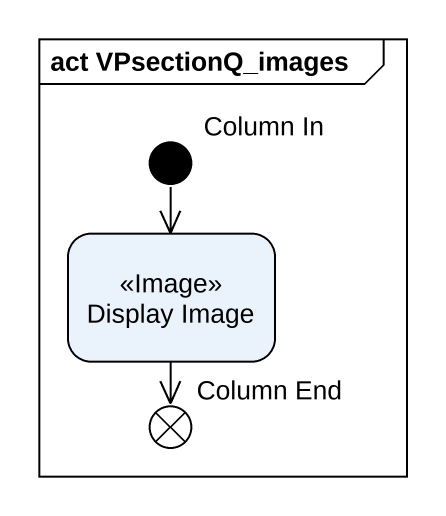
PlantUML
@startuml
mainframe act VPsectionQ_images
hide empty description
state "Column In" as Column_In <<start>>
state "Display Image" as Display_Image <<Image>>
state "Column End" as Column_End <<end>>
Column_In --> Display_Image
Display_Image --> Column_End
@enduml
